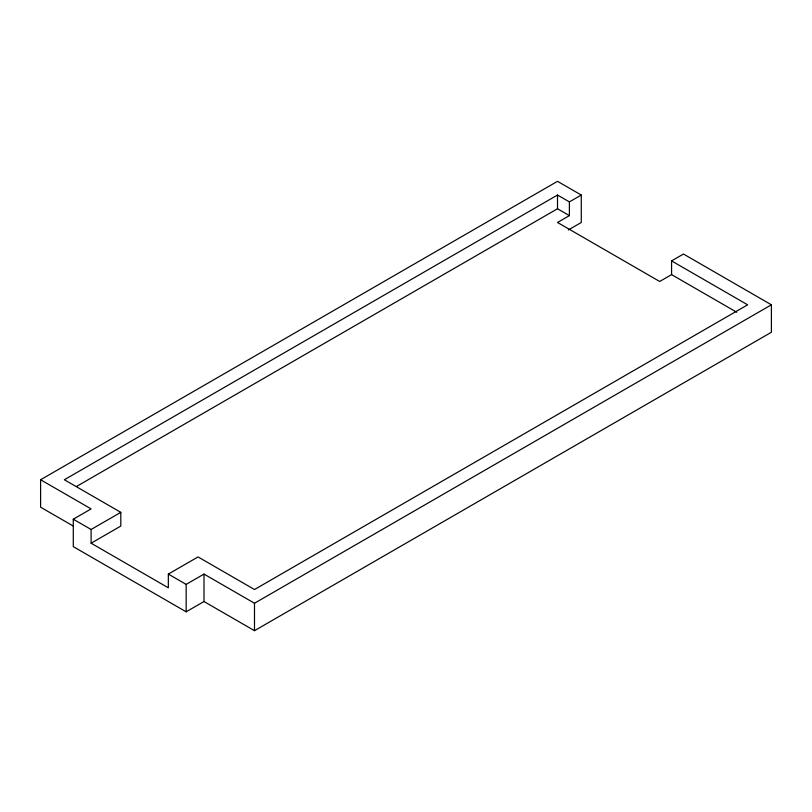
<?xml version="1.0" encoding="UTF-8"?>
<svg xmlns="http://www.w3.org/2000/svg" width="812" height="812" viewBox="0 0 812 812"><rect width="100%" height="100%" fill="white"/><g stroke="black" fill="none" stroke-linecap="round" stroke-linejoin="round"><path stroke-width="1.22" d="M73.537 526.206L40.6 507.195L40.6 479.75L557.509 181.32L581.27 195.042L581.27 222.478L568.309 229.969M581.27 195.042L569.395 201.894L557.509 195.042L64.361 479.75L120.805 512.342L120.805 526.064L91.106 543.208L91.106 529.485L120.805 512.342M76.45 486.5L557.509 208.755L569.395 215.616L569.395 201.894M569.395 215.616L557.509 222.478L659.699 281.48L671.575 274.618L736.768 312.255M671.575 274.618L671.575 260.896L683.46 254.034L771.4 304.804L771.4 332.25L254.491 630.68L203.995 601.53L186.161 611.812L73.283 546.638L73.283 519.203L91.106 508.911L40.6 479.75M91.106 543.208L168.338 587.807L168.338 574.084L198.047 556.93L254.491 589.522L747.639 304.804L671.575 260.896M168.338 574.084L186.161 584.376L203.995 574.084L254.491 603.245L771.4 304.804M73.283 519.203L91.106 529.485M557.509 195.042L557.509 208.755M254.491 603.245L254.491 630.68M203.995 574.084L203.995 601.53M186.161 584.376L186.161 611.812"/></g></svg>
